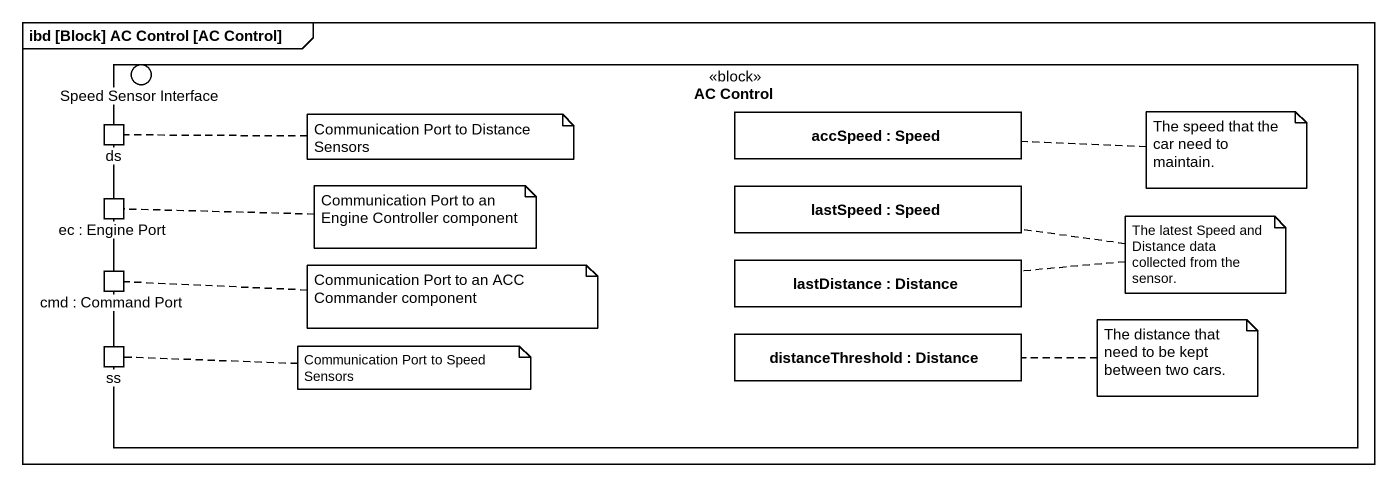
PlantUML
@startuml
mainframe ibd [Block] AC Control [AC Control]
() "Speed Sensor Interface" as Speed_Sensor_Interface
rectangle "AC Control" as AC_Control <<block>> {
  port ds <<ProxyPort>>
  rectangle "accSpeed : Speed" as accSpeed
  rectangle "lastSpeed : Speed" as lastSpeed
  port "ec : Engine Port" as ec <<ProxyPort>>
  port "cmd : Command Port" as cmd <<ProxyPort>>
  rectangle "lastDistance : Distance" as lastDistance
  port ss
  rectangle "distanceThreshold : Distance" as distanceThreshold
}
AC_Control -left- Speed_Sensor_Interface
note as N1
  Communication Port to Distance Sensors
end note
N1 .. ds
note right of accSpeed : The speed that the car need to maintain.
note as N3
  Communication Port to an Engine Controller component
end note
N3 .. ec
note as N4
  The latest Speed and Distance data collected from the sensor.
end note
N4 .. lastSpeed
N4 .. lastDistance
note as N5
  Communication Port to an ACC Commander component
end note
N5 .. cmd
note as N6
  Communication Port to Speed Sensors
end note
N6 .. ss
note right of distanceThreshold : The distance that need to be kept between two cars.
@enduml
